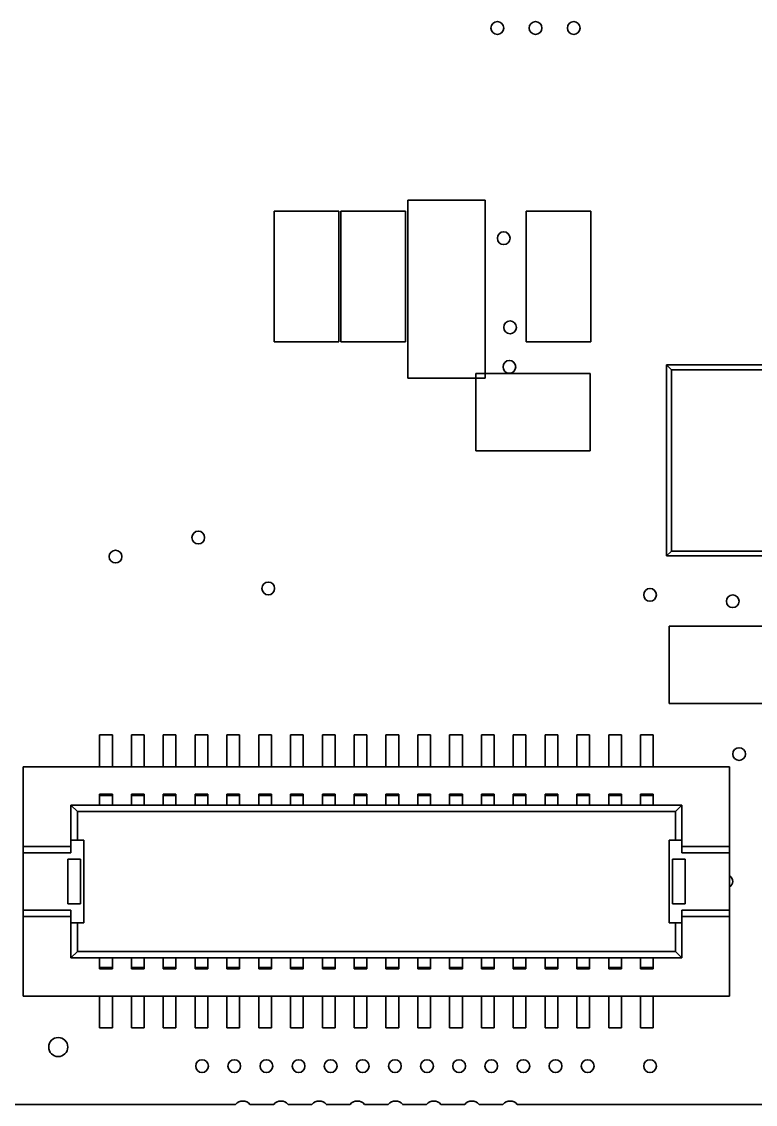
# Model space of a CAD drawing. Extents: x 537 to 786, y 346 to 499.
# Drawn here: x 734.44 to 745.97, y 404 to 421 of the extents above; entities that cross this region are included whole.
import ezdxf

# ---------------------------------------------------------------- set-up
doc = ezdxf.new("R2010")
doc.units = 0

msp = doc.modelspace()

# ---------------------------------------------------------------- linework, layer by layer
at = {"color": 7, "lineweight": 35, "ltscale": 0.03042}
for p, q in [((741.719, 418.198), (740.502, 418.198)), ((740.502, 415.402), (741.719, 415.402)), ((741.572, 415.478), (741.572, 414.262)), ((743.369, 414.262), (743.369, 415.478)), ((744.612, 411.508), (744.612, 410.292))]:
    msp.add_line(p, q, dxfattribs=at)
at = {"color": 7, "lineweight": 35, "ltscale": 0.06992}
for p, q in [((740.502, 418.198), (740.502, 415.402)), ((741.719, 415.402), (741.719, 418.198))]:
    msp.add_line(p, q, dxfattribs=at)
at = {"color": 7, "lineweight": 35, "ltscale": 0.02542}
for p, q in [((739.419, 418.025), (738.402, 418.025)), ((740.469, 418.025), (739.452, 418.025)), ((743.379, 418.025), (742.362, 418.025)), ((738.402, 415.975), (739.419, 415.975)), ((739.452, 415.975), (740.469, 415.975)), ((742.362, 415.975), (743.379, 415.975))]:
    msp.add_line(p, q, dxfattribs=at)
at = {"color": 7, "lineweight": 35, "ltscale": 0.05127}
for p, q in [((738.402, 418.025), (738.402, 415.975)), ((739.419, 415.975), (739.419, 418.025)), ((739.452, 418.025), (739.452, 415.975)), ((740.469, 415.975), (740.469, 418.025)), ((742.362, 418.025), (742.362, 415.975)), ((743.379, 415.975), (743.379, 418.025))]:
    msp.add_line(p, q, dxfattribs=at)
at = {"color": 7, "lineweight": 35, "ltscale": 0.075}
msp.add_line((744.571, 415.61), (744.571, 412.61), dxfattribs=at)
at = {"color": 7, "lineweight": 35, "ltscale": 0.05}
for p, q in [((746.571, 415.61), (744.571, 415.61)), ((744.571, 412.61), (746.571, 412.61))]:
    msp.add_line(p, q, dxfattribs=at)
at = {"color": 7, "lineweight": 35, "ltscale": 0.002652}
for p, q in [((744.646, 415.535), (744.571, 415.61)), ((744.571, 412.61), (744.646, 412.685))]:
    msp.add_line(p, q, dxfattribs=at)
at = {"color": 7, "lineweight": 35, "ltscale": 0.07125}
msp.add_line((744.646, 412.685), (744.646, 415.535), dxfattribs=at)
at = {"color": 7, "lineweight": 35, "ltscale": 0.046249}
for p, q in [((744.646, 415.535), (746.496, 415.535)), ((746.496, 412.685), (744.646, 412.685))]:
    msp.add_line(p, q, dxfattribs=at)
at = {"color": 7, "lineweight": 35, "ltscale": 0.04492}
for p, q in [((743.369, 415.478), (741.572, 415.478)), ((741.572, 414.262), (743.369, 414.262))]:
    msp.add_line(p, q, dxfattribs=at)
at = {"color": 7, "lineweight": 35, "ltscale": 0.044919}
for p, q in [((746.409, 411.508), (744.612, 411.508)), ((744.612, 410.292), (746.409, 410.292))]:
    msp.add_line(p, q, dxfattribs=at)
at = {"color": 7, "lineweight": 35, "ltscale": 0.0125}
for p, q in [((735.661, 409.8), (735.661, 409.3)), ((735.661, 409.8), (735.661, 409.3)), ((735.861, 409.8), (735.861, 409.3)), ((735.861, 409.8), (735.861, 409.3)), ((736.161, 409.8), (736.161, 409.3)), ((736.161, 409.8), (736.161, 409.3)), ((736.361, 409.8), (736.361, 409.3)), ((736.361, 409.8), (736.361, 409.3)), ((736.661, 409.8), (736.661, 409.3)), ((736.661, 409.8), (736.661, 409.3)), ((736.861, 409.8), (736.861, 409.3)), ((736.861, 409.8), (736.861, 409.3)), ((737.161, 409.8), (737.161, 409.3)), ((737.161, 409.8), (737.161, 409.3)), ((737.361, 409.8), (737.361, 409.3)), ((737.361, 409.8), (737.361, 409.3)), ((737.661, 409.8), (737.661, 409.3)), ((737.661, 409.8), (737.661, 409.3)), ((737.861, 409.8), (737.861, 409.3)), ((737.861, 409.8), (737.861, 409.3)), ((738.161, 409.8), (738.161, 409.3)), ((738.161, 409.8), (738.161, 409.3)), ((738.361, 409.8), (738.361, 409.3)), ((738.361, 409.8), (738.361, 409.3)), ((738.661, 409.8), (738.661, 409.3)), ((738.661, 409.8), (738.661, 409.3)), ((738.861, 409.8), (738.861, 409.3)), ((738.861, 409.8), (738.861, 409.3)), ((739.161, 409.8), (739.161, 409.3)), ((739.161, 409.8), (739.161, 409.3)), ((739.361, 409.8), (739.361, 409.3)), ((739.361, 409.8), (739.361, 409.3)), ((739.661, 409.8), (739.661, 409.3)), ((739.661, 409.8), (739.661, 409.3)), ((739.861, 409.8), (739.861, 409.3)), ((739.861, 409.8), (739.861, 409.3)), ((740.161, 409.8), (740.161, 409.3)), ((740.161, 409.8), (740.161, 409.3)), ((740.361, 409.8), (740.361, 409.3)), ((740.361, 409.8), (740.361, 409.3)), ((740.661, 409.8), (740.661, 409.3)), ((740.661, 409.8), (740.661, 409.3)), ((740.861, 409.8), (740.861, 409.3)), ((740.861, 409.8), (740.861, 409.3)), ((741.161, 409.8), (741.161, 409.3)), ((741.161, 409.8), (741.161, 409.3)), ((741.361, 409.8), (741.361, 409.3)), ((741.361, 409.8), (741.361, 409.3)), ((741.661, 409.8), (741.661, 409.3)), ((741.661, 409.8), (741.661, 409.3)), ((741.861, 409.8), (741.861, 409.3)), ((741.861, 409.8), (741.861, 409.3)), ((742.161, 409.8), (742.161, 409.3)), ((742.161, 409.8), (742.161, 409.3)), ((742.361, 409.8), (742.361, 409.3)), ((742.361, 409.8), (742.361, 409.3)), ((742.661, 409.8), (742.661, 409.3)), ((742.661, 409.8), (742.661, 409.3)), ((742.861, 409.8), (742.861, 409.3)), ((742.861, 409.8), (742.861, 409.3)), ((743.161, 409.8), (743.161, 409.3)), ((743.161, 409.8), (743.161, 409.3)), ((743.361, 409.8), (743.361, 409.3)), ((743.361, 409.8), (743.361, 409.3)), ((743.661, 409.8), (743.661, 409.3)), ((743.661, 409.8), (743.661, 409.3)), ((743.861, 409.8), (743.861, 409.3)), ((743.861, 409.8), (743.861, 409.3)), ((744.161, 409.8), (744.161, 409.3)), ((744.161, 409.8), (744.161, 409.3)), ((744.361, 409.8), (744.361, 409.3)), ((744.361, 409.8), (744.361, 409.3)), ((735.661, 405.2), (735.661, 405.7)), ((735.661, 405.2), (735.661, 405.7)), ((735.861, 405.2), (735.861, 405.7)), ((735.861, 405.2), (735.861, 405.7)), ((736.161, 405.2), (736.161, 405.7)), ((736.161, 405.2), (736.161, 405.7)), ((736.361, 405.2), (736.361, 405.7)), ((736.361, 405.2), (736.361, 405.7)), ((736.661, 405.2), (736.661, 405.7)), ((736.661, 405.2), (736.661, 405.7)), ((736.861, 405.2), (736.861, 405.7)), ((736.861, 405.2), (736.861, 405.7)), ((737.161, 405.2), (737.161, 405.7)), ((737.161, 405.2), (737.161, 405.7)), ((737.361, 405.2), (737.361, 405.7)), ((737.361, 405.2), (737.361, 405.7)), ((737.661, 405.2), (737.661, 405.7)), ((737.661, 405.2), (737.661, 405.7)), ((737.861, 405.2), (737.861, 405.7)), ((737.861, 405.2), (737.861, 405.7)), ((738.161, 405.2), (738.161, 405.7)), ((738.161, 405.2), (738.161, 405.7)), ((738.361, 405.2), (738.361, 405.7)), ((738.361, 405.2), (738.361, 405.7)), ((738.661, 405.2), (738.661, 405.7)), ((738.661, 405.2), (738.661, 405.7)), ((738.861, 405.2), (738.861, 405.7)), ((738.861, 405.2), (738.861, 405.7)), ((739.161, 405.2), (739.161, 405.7)), ((739.161, 405.2), (739.161, 405.7)), ((739.361, 405.2), (739.361, 405.7)), ((739.361, 405.2), (739.361, 405.7)), ((739.661, 405.2), (739.661, 405.7)), ((739.661, 405.2), (739.661, 405.7)), ((739.861, 405.2), (739.861, 405.7)), ((739.861, 405.2), (739.861, 405.7)), ((740.161, 405.2), (740.161, 405.7)), ((740.161, 405.2), (740.161, 405.7)), ((740.361, 405.2), (740.361, 405.7)), ((740.361, 405.2), (740.361, 405.7)), ((740.661, 405.2), (740.661, 405.7)), ((740.661, 405.2), (740.661, 405.7)), ((740.861, 405.2), (740.861, 405.7)), ((740.861, 405.2), (740.861, 405.7)), ((741.161, 405.2), (741.161, 405.7)), ((741.161, 405.2), (741.161, 405.7)), ((741.361, 405.2), (741.361, 405.7)), ((741.361, 405.2), (741.361, 405.7)), ((741.661, 405.2), (741.661, 405.7)), ((741.661, 405.2), (741.661, 405.7)), ((741.861, 405.2), (741.861, 405.7)), ((741.861, 405.2), (741.861, 405.7)), ((742.161, 405.2), (742.161, 405.7)), ((742.161, 405.2), (742.161, 405.7)), ((742.361, 405.2), (742.361, 405.7)), ((742.361, 405.2), (742.361, 405.7)), ((742.661, 405.2), (742.661, 405.7)), ((742.661, 405.2), (742.661, 405.7)), ((742.861, 405.2), (742.861, 405.7)), ((742.861, 405.2), (742.861, 405.7)), ((743.161, 405.2), (743.161, 405.7)), ((743.161, 405.2), (743.161, 405.7)), ((743.361, 405.2), (743.361, 405.7)), ((743.361, 405.2), (743.361, 405.7)), ((743.661, 405.2), (743.661, 405.7)), ((743.661, 405.2), (743.661, 405.7)), ((743.861, 405.2), (743.861, 405.7)), ((743.861, 405.2), (743.861, 405.7)), ((744.161, 405.2), (744.161, 405.7)), ((744.161, 405.2), (744.161, 405.7)), ((744.361, 405.2), (744.361, 405.7)), ((744.361, 405.2), (744.361, 405.7))]:
    msp.add_line(p, q, dxfattribs=at)
at = {"color": 7, "lineweight": 35, "ltscale": 0.004999}
for p, q in [((735.861, 409.8), (735.661, 409.8)), ((735.861, 409.8), (735.661, 409.8)), ((735.861, 409.8), (735.661, 409.8)), ((736.361, 409.8), (736.161, 409.8)), ((736.361, 409.8), (736.161, 409.8)), ((736.361, 409.8), (736.161, 409.8)), ((736.861, 409.8), (736.661, 409.8)), ((736.861, 409.8), (736.661, 409.8)), ((736.861, 409.8), (736.661, 409.8)), ((737.361, 409.8), (737.161, 409.8)), ((737.361, 409.8), (737.161, 409.8)), ((737.361, 409.8), (737.161, 409.8)), ((737.861, 409.8), (737.661, 409.8)), ((737.861, 409.8), (737.661, 409.8)), ((737.861, 409.8), (737.661, 409.8)), ((738.361, 409.8), (738.161, 409.8)), ((738.361, 409.8), (738.161, 409.8)), ((738.361, 409.8), (738.161, 409.8)), ((738.861, 409.8), (738.661, 409.8)), ((738.861, 409.8), (738.661, 409.8)), ((738.861, 409.8), (738.661, 409.8)), ((739.361, 409.8), (739.161, 409.8)), ((739.361, 409.8), (739.161, 409.8)), ((739.361, 409.8), (739.161, 409.8)), ((739.861, 409.8), (739.661, 409.8)), ((739.861, 409.8), (739.661, 409.8)), ((739.861, 409.8), (739.661, 409.8)), ((740.361, 409.8), (740.161, 409.8)), ((740.361, 409.8), (740.161, 409.8)), ((740.361, 409.8), (740.161, 409.8)), ((740.861, 409.8), (740.661, 409.8)), ((740.861, 409.8), (740.661, 409.8)), ((740.861, 409.8), (740.661, 409.8)), ((741.361, 409.8), (741.161, 409.8)), ((741.361, 409.8), (741.161, 409.8)), ((741.361, 409.8), (741.161, 409.8)), ((741.861, 409.8), (741.661, 409.8)), ((741.861, 409.8), (741.661, 409.8)), ((741.861, 409.8), (741.661, 409.8)), ((742.361, 409.8), (742.161, 409.8)), ((742.361, 409.8), (742.161, 409.8)), ((742.361, 409.8), (742.161, 409.8)), ((742.861, 409.8), (742.661, 409.8)), ((742.861, 409.8), (742.661, 409.8)), ((742.861, 409.8), (742.661, 409.8)), ((743.361, 409.8), (743.161, 409.8)), ((743.361, 409.8), (743.161, 409.8)), ((743.361, 409.8), (743.161, 409.8)), ((743.861, 409.8), (743.661, 409.8)), ((743.861, 409.8), (743.661, 409.8)), ((743.861, 409.8), (743.661, 409.8)), ((744.361, 409.8), (744.161, 409.8)), ((744.361, 409.8), (744.161, 409.8)), ((744.361, 409.8), (744.161, 409.8)), ((735.661, 409.3), (735.861, 409.3)), ((736.161, 409.3), (736.361, 409.3)), ((736.661, 409.3), (736.861, 409.3)), ((737.161, 409.3), (737.361, 409.3)), ((737.661, 409.3), (737.861, 409.3)), ((738.161, 409.3), (738.361, 409.3)), ((738.661, 409.3), (738.861, 409.3)), ((739.161, 409.3), (739.361, 409.3)), ((739.661, 409.3), (739.861, 409.3)), ((740.161, 409.3), (740.361, 409.3)), ((740.661, 409.3), (740.861, 409.3)), ((741.161, 409.3), (741.361, 409.3)), ((741.661, 409.3), (741.861, 409.3)), ((742.161, 409.3), (742.361, 409.3)), ((742.661, 409.3), (742.861, 409.3)), ((743.161, 409.3), (743.361, 409.3)), ((743.661, 409.3), (743.861, 409.3)), ((744.161, 409.3), (744.361, 409.3)), ((735.661, 408.87), (735.861, 408.87)), ((735.861, 408.851), (735.661, 408.851)), ((735.861, 408.851), (735.661, 408.851)), ((736.161, 408.87), (736.361, 408.87)), ((736.361, 408.851), (736.161, 408.851)), ((736.361, 408.851), (736.161, 408.851)), ((736.661, 408.87), (736.861, 408.87)), ((736.861, 408.851), (736.661, 408.851)), ((736.861, 408.851), (736.661, 408.851)), ((737.161, 408.87), (737.361, 408.87)), ((737.361, 408.851), (737.161, 408.851)), ((737.361, 408.851), (737.161, 408.851)), ((737.661, 408.87), (737.861, 408.87)), ((737.861, 408.851), (737.661, 408.851)), ((737.861, 408.851), (737.661, 408.851)), ((738.161, 408.87), (738.361, 408.87)), ((738.361, 408.851), (738.161, 408.851)), ((738.361, 408.851), (738.161, 408.851)), ((738.661, 408.87), (738.861, 408.87)), ((738.861, 408.851), (738.661, 408.851)), ((738.861, 408.851), (738.661, 408.851)), ((739.161, 408.87), (739.361, 408.87)), ((739.361, 408.851), (739.161, 408.851)), ((739.361, 408.851), (739.161, 408.851)), ((739.661, 408.87), (739.861, 408.87)), ((739.861, 408.851), (739.661, 408.851)), ((739.861, 408.851), (739.661, 408.851)), ((740.161, 408.87), (740.361, 408.87)), ((740.361, 408.851), (740.161, 408.851)), ((740.361, 408.851), (740.161, 408.851)), ((740.661, 408.87), (740.861, 408.87)), ((740.861, 408.851), (740.661, 408.851)), ((740.861, 408.851), (740.661, 408.851)), ((741.161, 408.87), (741.361, 408.87)), ((741.361, 408.851), (741.161, 408.851)), ((741.361, 408.851), (741.161, 408.851)), ((741.661, 408.87), (741.861, 408.87)), ((741.861, 408.851), (741.661, 408.851)), ((741.861, 408.851), (741.661, 408.851)), ((742.161, 408.87), (742.361, 408.87)), ((742.361, 408.851), (742.161, 408.851)), ((742.361, 408.851), (742.161, 408.851)), ((742.661, 408.87), (742.861, 408.87)), ((742.861, 408.851), (742.661, 408.851)), ((742.861, 408.851), (742.661, 408.851)), ((743.161, 408.87), (743.361, 408.87)), ((743.361, 408.851), (743.161, 408.851)), ((743.361, 408.851), (743.161, 408.851)), ((743.661, 408.87), (743.861, 408.87)), ((743.861, 408.851), (743.661, 408.851)), ((743.861, 408.851), (743.661, 408.851)), ((744.161, 408.87), (744.361, 408.87)), ((744.361, 408.851), (744.161, 408.851)), ((744.361, 408.851), (744.161, 408.851)), ((735.661, 408.7), (735.861, 408.7)), ((736.161, 408.7), (736.361, 408.7)), ((736.661, 408.7), (736.861, 408.7)), ((737.161, 408.7), (737.361, 408.7)), ((737.661, 408.7), (737.861, 408.7)), ((738.161, 408.7), (738.361, 408.7)), ((738.661, 408.7), (738.861, 408.7)), ((739.161, 408.7), (739.361, 408.7)), ((739.661, 408.7), (739.861, 408.7)), ((740.161, 408.7), (740.361, 408.7)), ((740.661, 408.7), (740.861, 408.7)), ((741.161, 408.7), (741.361, 408.7)), ((741.661, 408.7), (741.861, 408.7)), ((742.161, 408.7), (742.361, 408.7)), ((742.661, 408.7), (742.861, 408.7)), ((743.161, 408.7), (743.361, 408.7)), ((743.661, 408.7), (743.861, 408.7)), ((744.161, 408.7), (744.361, 408.7)), ((735.161, 407.85), (735.361, 407.85)), ((735.161, 407.85), (735.361, 407.85)), ((744.661, 407.85), (744.861, 407.85)), ((744.661, 407.85), (744.861, 407.85)), ((735.361, 407.15), (735.161, 407.15)), ((735.161, 407.15), (735.361, 407.15)), ((735.361, 407.15), (735.161, 407.15)), ((744.661, 407.15), (744.861, 407.15)), ((744.861, 407.15), (744.661, 407.15)), ((744.861, 407.15), (744.661, 407.15)), ((735.661, 406.149), (735.861, 406.149)), ((735.661, 406.149), (735.861, 406.149)), ((735.861, 406.13), (735.661, 406.13)), ((736.161, 406.149), (736.361, 406.149)), ((736.161, 406.149), (736.361, 406.149)), ((736.361, 406.13), (736.161, 406.13)), ((736.661, 406.149), (736.861, 406.149)), ((736.661, 406.149), (736.861, 406.149)), ((736.861, 406.13), (736.661, 406.13)), ((737.161, 406.149), (737.361, 406.149)), ((737.161, 406.149), (737.361, 406.149)), ((737.361, 406.13), (737.161, 406.13)), ((737.661, 406.149), (737.861, 406.149)), ((737.661, 406.149), (737.861, 406.149)), ((737.861, 406.13), (737.661, 406.13)), ((738.161, 406.149), (738.361, 406.149)), ((738.161, 406.149), (738.361, 406.149)), ((738.361, 406.13), (738.161, 406.13)), ((738.661, 406.149), (738.861, 406.149)), ((738.661, 406.149), (738.861, 406.149)), ((738.861, 406.13), (738.661, 406.13)), ((739.161, 406.149), (739.361, 406.149)), ((739.161, 406.149), (739.361, 406.149)), ((739.361, 406.13), (739.161, 406.13)), ((739.661, 406.149), (739.861, 406.149)), ((739.661, 406.149), (739.861, 406.149)), ((739.861, 406.13), (739.661, 406.13)), ((740.161, 406.149), (740.361, 406.149)), ((740.161, 406.149), (740.361, 406.149)), ((740.361, 406.13), (740.161, 406.13)), ((740.661, 406.149), (740.861, 406.149)), ((740.661, 406.149), (740.861, 406.149)), ((740.861, 406.13), (740.661, 406.13)), ((741.161, 406.149), (741.361, 406.149)), ((741.161, 406.149), (741.361, 406.149)), ((741.361, 406.13), (741.161, 406.13)), ((741.661, 406.149), (741.861, 406.149)), ((741.661, 406.149), (741.861, 406.149)), ((741.861, 406.13), (741.661, 406.13)), ((742.161, 406.149), (742.361, 406.149)), ((742.161, 406.149), (742.361, 406.149)), ((742.361, 406.13), (742.161, 406.13)), ((742.661, 406.149), (742.861, 406.149)), ((742.661, 406.149), (742.861, 406.149)), ((742.861, 406.13), (742.661, 406.13)), ((743.161, 406.149), (743.361, 406.149)), ((743.161, 406.149), (743.361, 406.149)), ((743.361, 406.13), (743.161, 406.13)), ((743.661, 406.149), (743.861, 406.149)), ((743.661, 406.149), (743.861, 406.149)), ((743.861, 406.13), (743.661, 406.13)), ((744.161, 406.149), (744.361, 406.149)), ((744.161, 406.149), (744.361, 406.149)), ((744.361, 406.13), (744.161, 406.13)), ((735.661, 405.2), (735.861, 405.2)), ((735.661, 405.2), (735.861, 405.2)), ((736.161, 405.2), (736.361, 405.2)), ((736.161, 405.2), (736.361, 405.2)), ((736.661, 405.2), (736.861, 405.2)), ((736.661, 405.2), (736.861, 405.2)), ((737.161, 405.2), (737.361, 405.2)), ((737.161, 405.2), (737.361, 405.2)), ((737.661, 405.2), (737.861, 405.2)), ((737.661, 405.2), (737.861, 405.2)), ((738.161, 405.2), (738.361, 405.2)), ((738.161, 405.2), (738.361, 405.2)), ((738.661, 405.2), (738.861, 405.2)), ((738.661, 405.2), (738.861, 405.2)), ((739.161, 405.2), (739.361, 405.2)), ((739.161, 405.2), (739.361, 405.2)), ((739.661, 405.2), (739.861, 405.2)), ((739.661, 405.2), (739.861, 405.2)), ((740.161, 405.2), (740.361, 405.2)), ((740.161, 405.2), (740.361, 405.2)), ((740.661, 405.2), (740.861, 405.2)), ((740.661, 405.2), (740.861, 405.2)), ((741.161, 405.2), (741.361, 405.2)), ((741.161, 405.2), (741.361, 405.2)), ((741.661, 405.2), (741.861, 405.2)), ((741.661, 405.2), (741.861, 405.2)), ((742.161, 405.2), (742.361, 405.2)), ((742.161, 405.2), (742.361, 405.2)), ((742.661, 405.2), (742.861, 405.2)), ((742.661, 405.2), (742.861, 405.2)), ((743.161, 405.2), (743.361, 405.2)), ((743.161, 405.2), (743.361, 405.2)), ((743.661, 405.2), (743.861, 405.2)), ((743.661, 405.2), (743.861, 405.2)), ((744.161, 405.2), (744.361, 405.2)), ((744.161, 405.2), (744.361, 405.2))]:
    msp.add_line(p, q, dxfattribs=at)
at = {"color": 7, "lineweight": 35, "ltscale": 0.00125}
for p, q in [((735.661, 409.8), (735.661, 409.75)), ((736.161, 409.8), (736.161, 409.75)), ((736.661, 409.8), (736.661, 409.75)), ((737.161, 409.8), (737.161, 409.75)), ((737.661, 409.8), (737.661, 409.75)), ((738.161, 409.8), (738.161, 409.75)), ((738.661, 409.8), (738.661, 409.75)), ((739.161, 409.8), (739.161, 409.75)), ((739.661, 409.8), (739.661, 409.75)), ((740.161, 409.8), (740.161, 409.75)), ((740.661, 409.8), (740.661, 409.75)), ((741.161, 409.8), (741.161, 409.75)), ((741.661, 409.8), (741.661, 409.75)), ((742.161, 409.8), (742.161, 409.75)), ((742.661, 409.8), (742.661, 409.75)), ((743.161, 409.8), (743.161, 409.75)), ((743.661, 409.8), (743.661, 409.75)), ((744.161, 409.8), (744.161, 409.75)), ((735.661, 405.2), (735.661, 405.25)), ((736.161, 405.2), (736.161, 405.25)), ((736.661, 405.2), (736.661, 405.25)), ((737.161, 405.2), (737.161, 405.25)), ((737.661, 405.2), (737.661, 405.25)), ((738.161, 405.2), (738.161, 405.25)), ((738.661, 405.2), (738.661, 405.25)), ((739.161, 405.2), (739.161, 405.25)), ((739.661, 405.2), (739.661, 405.25)), ((740.161, 405.2), (740.161, 405.25)), ((740.661, 405.2), (740.661, 405.25)), ((741.161, 405.2), (741.161, 405.25)), ((741.661, 405.2), (741.661, 405.25)), ((742.161, 405.2), (742.161, 405.25)), ((742.661, 405.2), (742.661, 405.25)), ((743.161, 405.2), (743.161, 405.25)), ((743.661, 405.2), (743.661, 405.25)), ((744.161, 405.2), (744.161, 405.25))]:
    msp.add_line(p, q, dxfattribs=at)
at = {"color": 7, "lineweight": 35, "ltscale": 0.01125}
for p, q in [((735.661, 409.75), (735.661, 409.3)), ((736.161, 409.75), (736.161, 409.3)), ((736.661, 409.75), (736.661, 409.3)), ((737.161, 409.75), (737.161, 409.3)), ((737.661, 409.75), (737.661, 409.3)), ((738.161, 409.75), (738.161, 409.3)), ((738.661, 409.75), (738.661, 409.3)), ((739.161, 409.75), (739.161, 409.3)), ((739.661, 409.75), (739.661, 409.3)), ((740.161, 409.75), (740.161, 409.3)), ((740.661, 409.75), (740.661, 409.3)), ((741.161, 409.75), (741.161, 409.3)), ((741.661, 409.75), (741.661, 409.3)), ((742.161, 409.75), (742.161, 409.3)), ((742.661, 409.75), (742.661, 409.3)), ((743.161, 409.75), (743.161, 409.3)), ((743.661, 409.75), (743.661, 409.3)), ((744.161, 409.75), (744.161, 409.3)), ((735.211, 408.7), (735.661, 408.7)), ((744.361, 408.7), (744.811, 408.7)), ((735.311, 408.6), (735.311, 408.15)), ((735.311, 408.6), (735.311, 408.15)), ((744.711, 408.15), (744.711, 408.6)), ((744.711, 408.15), (744.711, 408.6)), ((735.311, 406.85), (735.311, 406.4)), ((735.311, 406.85), (735.311, 406.4)), ((744.711, 406.4), (744.711, 406.85)), ((744.711, 406.4), (744.711, 406.85)), ((735.661, 405.25), (735.661, 405.7)), ((736.161, 405.25), (736.161, 405.7)), ((736.661, 405.25), (736.661, 405.7)), ((737.161, 405.25), (737.161, 405.7)), ((737.661, 405.25), (737.661, 405.7)), ((738.161, 405.25), (738.161, 405.7)), ((738.661, 405.25), (738.661, 405.7)), ((739.161, 405.25), (739.161, 405.7)), ((739.661, 405.25), (739.661, 405.7)), ((740.161, 405.25), (740.161, 405.7)), ((740.661, 405.25), (740.661, 405.7)), ((741.161, 405.25), (741.161, 405.7)), ((741.661, 405.25), (741.661, 405.7)), ((742.161, 405.25), (742.161, 405.7)), ((742.661, 405.25), (742.661, 405.7)), ((743.161, 405.25), (743.161, 405.7)), ((743.661, 405.25), (743.661, 405.7)), ((744.161, 405.25), (744.161, 405.7))]:
    msp.add_line(p, q, dxfattribs=at)
at = {"color": 7, "lineweight": 35, "ltscale": 0.03125}
for p, q in [((734.461, 408.05), (734.461, 409.3)), ((734.461, 408.05), (734.461, 409.3)), ((745.561, 409.3), (745.561, 408.05)), ((745.561, 409.3), (745.561, 408.05)), ((734.461, 405.7), (734.461, 406.95)), ((734.461, 405.7), (734.461, 406.95)), ((745.561, 406.95), (745.561, 405.7)), ((745.561, 406.95), (745.561, 405.7))]:
    msp.add_line(p, q, dxfattribs=at)
at = {"color": 7, "lineweight": 35, "ltscale": 0.277499}
for p, q in [((734.461, 409.3), (745.561, 409.3)), ((734.461, 409.3), (745.561, 409.3)), ((745.561, 405.7), (734.461, 405.7)), ((745.561, 405.7), (734.461, 405.7))]:
    msp.add_line(p, q, dxfattribs=at)
at = {"color": 7, "lineweight": 35, "ltscale": 0.022499}
for p, q in [((734.461, 409.3), (735.361, 409.3)), ((744.661, 409.3), (745.561, 409.3))]:
    msp.add_line(p, q, dxfattribs=at)
at = {"color": 7, "lineweight": 35, "ltscale": 0.025}
msp.add_line((734.461, 408.3), (734.461, 409.3), dxfattribs=at)
at = {"color": 7, "lineweight": 35, "ltscale": 0.006125}
for p, q in [((735.606, 409.3), (735.361, 409.3)), ((744.661, 409.3), (744.416, 409.3))]:
    msp.add_line(p, q, dxfattribs=at)
at = {"color": 7, "lineweight": 35, "ltscale": 0.000875854}
for p, q in [((735.606, 409.3), (735.641, 409.3)), ((735.881, 409.3), (735.916, 409.3)), ((736.106, 409.3), (736.141, 409.3)), ((736.381, 409.3), (736.416, 409.3)), ((736.606, 409.3), (736.641, 409.3)), ((736.881, 409.3), (736.916, 409.3)), ((737.106, 409.3), (737.141, 409.3)), ((737.381, 409.3), (737.416, 409.3)), ((737.606, 409.3), (737.641, 409.3)), ((737.881, 409.3), (737.916, 409.3)), ((738.106, 409.3), (738.141, 409.3)), ((738.381, 409.3), (738.416, 409.3)), ((738.606, 409.3), (738.641, 409.3)), ((738.881, 409.3), (738.916, 409.3)), ((739.106, 409.3), (739.141, 409.3)), ((739.381, 409.3), (739.416, 409.3)), ((739.606, 409.3), (739.641, 409.3)), ((739.881, 409.3), (739.916, 409.3)), ((740.106, 409.3), (740.141, 409.3)), ((740.381, 409.3), (740.416, 409.3)), ((740.606, 409.3), (740.641, 409.3)), ((740.881, 409.3), (740.916, 409.3)), ((741.106, 409.3), (741.141, 409.3)), ((741.381, 409.3), (741.416, 409.3)), ((741.606, 409.3), (741.641, 409.3)), ((741.881, 409.3), (741.916, 409.3)), ((742.106, 409.3), (742.141, 409.3)), ((742.381, 409.3), (742.416, 409.3)), ((742.606, 409.3), (742.641, 409.3)), ((742.881, 409.3), (742.916, 409.3)), ((743.106, 409.3), (743.141, 409.3)), ((743.381, 409.3), (743.416, 409.3)), ((743.606, 409.3), (743.641, 409.3)), ((743.881, 409.3), (743.916, 409.3)), ((744.106, 409.3), (744.141, 409.3)), ((744.381, 409.3), (744.416, 409.3))]:
    msp.add_line(p, q, dxfattribs=at)
at = {"color": 7, "lineweight": 35, "ltscale": 0.000500488}
for p, q in [((735.641, 409.3), (735.661, 409.3)), ((735.861, 409.3), (735.881, 409.3)), ((736.141, 409.3), (736.161, 409.3)), ((736.361, 409.3), (736.381, 409.3)), ((736.641, 409.3), (736.661, 409.3)), ((736.861, 409.3), (736.881, 409.3)), ((737.141, 409.3), (737.161, 409.3)), ((737.361, 409.3), (737.381, 409.3)), ((737.641, 409.3), (737.661, 409.3)), ((737.861, 409.3), (737.881, 409.3)), ((738.141, 409.3), (738.161, 409.3)), ((738.361, 409.3), (738.381, 409.3)), ((738.641, 409.3), (738.661, 409.3)), ((738.861, 409.3), (738.881, 409.3)), ((739.141, 409.3), (739.161, 409.3)), ((739.361, 409.3), (739.381, 409.3)), ((739.641, 409.3), (739.661, 409.3)), ((739.861, 409.3), (739.881, 409.3)), ((740.141, 409.3), (740.161, 409.3)), ((740.361, 409.3), (740.381, 409.3)), ((740.641, 409.3), (740.661, 409.3)), ((740.861, 409.3), (740.881, 409.3)), ((741.141, 409.3), (741.161, 409.3)), ((741.361, 409.3), (741.381, 409.3)), ((741.641, 409.3), (741.661, 409.3)), ((741.861, 409.3), (741.881, 409.3)), ((742.141, 409.3), (742.161, 409.3)), ((742.361, 409.3), (742.381, 409.3)), ((742.641, 409.3), (742.661, 409.3)), ((742.861, 409.3), (742.881, 409.3)), ((743.141, 409.3), (743.161, 409.3)), ((743.361, 409.3), (743.381, 409.3)), ((743.641, 409.3), (743.661, 409.3)), ((743.861, 409.3), (743.881, 409.3)), ((744.141, 409.3), (744.161, 409.3)), ((744.361, 409.3), (744.381, 409.3))]:
    msp.add_line(p, q, dxfattribs=at)
at = {"color": 7, "lineweight": 35, "ltscale": 0.004749}
for p, q in [((736.106, 409.3), (735.916, 409.3)), ((736.606, 409.3), (736.416, 409.3)), ((737.106, 409.3), (736.916, 409.3)), ((737.606, 409.3), (737.416, 409.3)), ((738.106, 409.3), (737.916, 409.3)), ((738.606, 409.3), (738.416, 409.3)), ((739.106, 409.3), (738.916, 409.3)), ((739.606, 409.3), (739.416, 409.3)), ((740.106, 409.3), (739.916, 409.3)), ((740.606, 409.3), (740.416, 409.3)), ((741.106, 409.3), (740.916, 409.3)), ((741.606, 409.3), (741.416, 409.3)), ((742.106, 409.3), (741.916, 409.3)), ((742.606, 409.3), (742.416, 409.3)), ((743.106, 409.3), (742.916, 409.3)), ((743.606, 409.3), (743.416, 409.3)), ((744.106, 409.3), (743.916, 409.3))]:
    msp.add_line(p, q, dxfattribs=at)
at = {"color": 7, "lineweight": 35, "ltscale": 0.000473022}
for p, q in [((735.661, 408.87), (735.661, 408.851)), ((735.661, 408.87), (735.661, 408.851)), ((735.861, 408.87), (735.861, 408.851)), ((736.161, 408.87), (736.161, 408.851)), ((736.161, 408.87), (736.161, 408.851)), ((736.361, 408.87), (736.361, 408.851)), ((736.661, 408.87), (736.661, 408.851)), ((736.661, 408.87), (736.661, 408.851)), ((736.861, 408.87), (736.861, 408.851)), ((737.161, 408.87), (737.161, 408.851)), ((737.161, 408.87), (737.161, 408.851)), ((737.361, 408.87), (737.361, 408.851)), ((737.661, 408.87), (737.661, 408.851)), ((737.661, 408.87), (737.661, 408.851)), ((737.861, 408.87), (737.861, 408.851)), ((738.161, 408.87), (738.161, 408.851)), ((738.161, 408.87), (738.161, 408.851)), ((738.361, 408.87), (738.361, 408.851)), ((738.661, 408.87), (738.661, 408.851)), ((738.661, 408.87), (738.661, 408.851)), ((738.861, 408.87), (738.861, 408.851)), ((739.161, 408.87), (739.161, 408.851)), ((739.161, 408.87), (739.161, 408.851)), ((739.361, 408.87), (739.361, 408.851)), ((739.661, 408.87), (739.661, 408.851)), ((739.661, 408.87), (739.661, 408.851)), ((739.861, 408.87), (739.861, 408.851)), ((740.161, 408.87), (740.161, 408.851)), ((740.161, 408.87), (740.161, 408.851)), ((740.361, 408.87), (740.361, 408.851)), ((740.661, 408.87), (740.661, 408.851)), ((740.661, 408.87), (740.661, 408.851)), ((740.861, 408.87), (740.861, 408.851)), ((741.161, 408.87), (741.161, 408.851)), ((741.161, 408.87), (741.161, 408.851)), ((741.361, 408.87), (741.361, 408.851)), ((741.661, 408.87), (741.661, 408.851)), ((741.661, 408.87), (741.661, 408.851)), ((741.861, 408.87), (741.861, 408.851)), ((742.161, 408.87), (742.161, 408.851)), ((742.161, 408.87), (742.161, 408.851)), ((742.361, 408.87), (742.361, 408.851)), ((742.661, 408.87), (742.661, 408.851)), ((742.661, 408.87), (742.661, 408.851)), ((742.861, 408.87), (742.861, 408.851)), ((743.161, 408.87), (743.161, 408.851)), ((743.161, 408.87), (743.161, 408.851)), ((743.361, 408.87), (743.361, 408.851)), ((743.661, 408.87), (743.661, 408.851)), ((743.661, 408.87), (743.661, 408.851)), ((743.861, 408.87), (743.861, 408.851)), ((744.161, 408.87), (744.161, 408.851)), ((744.161, 408.87), (744.161, 408.851)), ((744.361, 408.87), (744.361, 408.851)), ((735.661, 406.13), (735.661, 406.149)), ((735.861, 406.13), (735.861, 406.149)), ((735.861, 406.13), (735.861, 406.149)), ((736.161, 406.13), (736.161, 406.149)), ((736.361, 406.13), (736.361, 406.149)), ((736.361, 406.13), (736.361, 406.149)), ((736.661, 406.13), (736.661, 406.149)), ((736.861, 406.13), (736.861, 406.149)), ((736.861, 406.13), (736.861, 406.149)), ((737.161, 406.13), (737.161, 406.149)), ((737.361, 406.13), (737.361, 406.149)), ((737.361, 406.13), (737.361, 406.149)), ((737.661, 406.13), (737.661, 406.149)), ((737.861, 406.13), (737.861, 406.149)), ((737.861, 406.13), (737.861, 406.149)), ((738.161, 406.13), (738.161, 406.149)), ((738.361, 406.13), (738.361, 406.149)), ((738.361, 406.13), (738.361, 406.149)), ((738.661, 406.13), (738.661, 406.149)), ((738.861, 406.13), (738.861, 406.149)), ((738.861, 406.13), (738.861, 406.149)), ((739.161, 406.13), (739.161, 406.149)), ((739.361, 406.13), (739.361, 406.149)), ((739.361, 406.13), (739.361, 406.149)), ((739.661, 406.13), (739.661, 406.149)), ((739.861, 406.13), (739.861, 406.149)), ((739.861, 406.13), (739.861, 406.149)), ((740.161, 406.13), (740.161, 406.149)), ((740.361, 406.13), (740.361, 406.149)), ((740.361, 406.13), (740.361, 406.149)), ((740.661, 406.13), (740.661, 406.149)), ((740.861, 406.13), (740.861, 406.149)), ((740.861, 406.13), (740.861, 406.149)), ((741.161, 406.13), (741.161, 406.149)), ((741.361, 406.13), (741.361, 406.149)), ((741.361, 406.13), (741.361, 406.149)), ((741.661, 406.13), (741.661, 406.149)), ((741.861, 406.13), (741.861, 406.149)), ((741.861, 406.13), (741.861, 406.149)), ((742.161, 406.13), (742.161, 406.149)), ((742.361, 406.13), (742.361, 406.149)), ((742.361, 406.13), (742.361, 406.149)), ((742.661, 406.13), (742.661, 406.149)), ((742.861, 406.13), (742.861, 406.149)), ((742.861, 406.13), (742.861, 406.149)), ((743.161, 406.13), (743.161, 406.149)), ((743.361, 406.13), (743.361, 406.149)), ((743.361, 406.13), (743.361, 406.149)), ((743.661, 406.13), (743.661, 406.149)), ((743.861, 406.13), (743.861, 406.149)), ((743.861, 406.13), (743.861, 406.149)), ((744.161, 406.13), (744.161, 406.149)), ((744.361, 406.13), (744.361, 406.149)), ((744.361, 406.13), (744.361, 406.149))]:
    msp.add_line(p, q, dxfattribs=at)
at = {"color": 7, "lineweight": 35, "ltscale": 0.003839}
for p, q in [((735.661, 408.87), (735.661, 408.716)), ((736.161, 408.87), (736.161, 408.716)), ((736.661, 408.87), (736.661, 408.716)), ((737.161, 408.87), (737.161, 408.716)), ((737.661, 408.87), (737.661, 408.716)), ((738.161, 408.87), (738.161, 408.716)), ((738.661, 408.87), (738.661, 408.716)), ((739.161, 408.87), (739.161, 408.716)), ((739.661, 408.87), (739.661, 408.716)), ((740.161, 408.87), (740.161, 408.716)), ((740.661, 408.87), (740.661, 408.716)), ((741.161, 408.87), (741.161, 408.716)), ((741.661, 408.87), (741.661, 408.716)), ((742.161, 408.87), (742.161, 408.716)), ((742.661, 408.87), (742.661, 408.716)), ((743.161, 408.87), (743.161, 408.716)), ((743.661, 408.87), (743.661, 408.716)), ((744.161, 408.87), (744.161, 408.716)), ((735.661, 406.13), (735.661, 406.284)), ((736.161, 406.13), (736.161, 406.284)), ((736.661, 406.13), (736.661, 406.284)), ((737.161, 406.13), (737.161, 406.284)), ((737.661, 406.13), (737.661, 406.284)), ((738.161, 406.13), (738.161, 406.284)), ((738.661, 406.13), (738.661, 406.284)), ((739.161, 406.13), (739.161, 406.284)), ((739.661, 406.13), (739.661, 406.284)), ((740.161, 406.13), (740.161, 406.284)), ((740.661, 406.13), (740.661, 406.284)), ((741.161, 406.13), (741.161, 406.284)), ((741.661, 406.13), (741.661, 406.284)), ((742.161, 406.13), (742.161, 406.284)), ((742.661, 406.13), (742.661, 406.284)), ((743.161, 406.13), (743.161, 406.284)), ((743.661, 406.13), (743.661, 406.284)), ((744.161, 406.13), (744.161, 406.284))]:
    msp.add_line(p, q, dxfattribs=at)
at = {"color": 7, "lineweight": 35, "ltscale": 0.003777}
for p, q in [((735.661, 408.851), (735.661, 408.7)), ((735.661, 408.851), (735.661, 408.7)), ((735.861, 408.851), (735.861, 408.7)), ((735.861, 408.851), (735.861, 408.7)), ((736.161, 408.851), (736.161, 408.7)), ((736.161, 408.851), (736.161, 408.7)), ((736.361, 408.851), (736.361, 408.7)), ((736.361, 408.851), (736.361, 408.7)), ((736.661, 408.851), (736.661, 408.7)), ((736.661, 408.851), (736.661, 408.7)), ((736.861, 408.851), (736.861, 408.7)), ((736.861, 408.851), (736.861, 408.7)), ((737.161, 408.851), (737.161, 408.7)), ((737.161, 408.851), (737.161, 408.7)), ((737.361, 408.851), (737.361, 408.7)), ((737.361, 408.851), (737.361, 408.7)), ((737.661, 408.851), (737.661, 408.7)), ((737.661, 408.851), (737.661, 408.7)), ((737.861, 408.851), (737.861, 408.7)), ((737.861, 408.851), (737.861, 408.7)), ((738.161, 408.851), (738.161, 408.7)), ((738.161, 408.851), (738.161, 408.7)), ((738.361, 408.851), (738.361, 408.7)), ((738.361, 408.851), (738.361, 408.7)), ((738.661, 408.851), (738.661, 408.7)), ((738.661, 408.851), (738.661, 408.7)), ((738.861, 408.851), (738.861, 408.7)), ((738.861, 408.851), (738.861, 408.7)), ((739.161, 408.851), (739.161, 408.7)), ((739.161, 408.851), (739.161, 408.7)), ((739.361, 408.851), (739.361, 408.7)), ((739.361, 408.851), (739.361, 408.7)), ((739.661, 408.851), (739.661, 408.7)), ((739.661, 408.851), (739.661, 408.7)), ((739.861, 408.851), (739.861, 408.7)), ((739.861, 408.851), (739.861, 408.7)), ((740.161, 408.851), (740.161, 408.7)), ((740.161, 408.851), (740.161, 408.7)), ((740.361, 408.851), (740.361, 408.7)), ((740.361, 408.851), (740.361, 408.7)), ((740.661, 408.851), (740.661, 408.7)), ((740.661, 408.851), (740.661, 408.7)), ((740.861, 408.851), (740.861, 408.7)), ((740.861, 408.851), (740.861, 408.7)), ((741.161, 408.851), (741.161, 408.7)), ((741.161, 408.851), (741.161, 408.7)), ((741.361, 408.851), (741.361, 408.7)), ((741.361, 408.851), (741.361, 408.7)), ((741.661, 408.851), (741.661, 408.7)), ((741.661, 408.851), (741.661, 408.7)), ((741.861, 408.851), (741.861, 408.7)), ((741.861, 408.851), (741.861, 408.7)), ((742.161, 408.851), (742.161, 408.7)), ((742.161, 408.851), (742.161, 408.7)), ((742.361, 408.851), (742.361, 408.7)), ((742.361, 408.851), (742.361, 408.7)), ((742.661, 408.851), (742.661, 408.7)), ((742.661, 408.851), (742.661, 408.7)), ((742.861, 408.851), (742.861, 408.7)), ((742.861, 408.851), (742.861, 408.7)), ((743.161, 408.851), (743.161, 408.7)), ((743.161, 408.851), (743.161, 408.7)), ((743.361, 408.851), (743.361, 408.7)), ((743.361, 408.851), (743.361, 408.7)), ((743.661, 408.851), (743.661, 408.7)), ((743.661, 408.851), (743.661, 408.7)), ((743.861, 408.851), (743.861, 408.7)), ((743.861, 408.851), (743.861, 408.7)), ((744.161, 408.851), (744.161, 408.7)), ((744.161, 408.851), (744.161, 408.7)), ((744.361, 408.851), (744.361, 408.7)), ((744.361, 408.851), (744.361, 408.7)), ((735.661, 406.149), (735.661, 406.3)), ((735.661, 406.149), (735.661, 406.3)), ((735.861, 406.149), (735.861, 406.3)), ((735.861, 406.149), (735.861, 406.3)), ((736.161, 406.149), (736.161, 406.3)), ((736.161, 406.149), (736.161, 406.3)), ((736.361, 406.149), (736.361, 406.3)), ((736.361, 406.149), (736.361, 406.3)), ((736.661, 406.149), (736.661, 406.3)), ((736.661, 406.149), (736.661, 406.3)), ((736.861, 406.149), (736.861, 406.3)), ((736.861, 406.149), (736.861, 406.3)), ((737.161, 406.149), (737.161, 406.3)), ((737.161, 406.149), (737.161, 406.3)), ((737.361, 406.149), (737.361, 406.3)), ((737.361, 406.149), (737.361, 406.3)), ((737.661, 406.149), (737.661, 406.3)), ((737.661, 406.149), (737.661, 406.3)), ((737.861, 406.149), (737.861, 406.3)), ((737.861, 406.149), (737.861, 406.3)), ((738.161, 406.149), (738.161, 406.3)), ((738.161, 406.149), (738.161, 406.3)), ((738.361, 406.149), (738.361, 406.3)), ((738.361, 406.149), (738.361, 406.3)), ((738.661, 406.149), (738.661, 406.3)), ((738.661, 406.149), (738.661, 406.3)), ((738.861, 406.149), (738.861, 406.3)), ((738.861, 406.149), (738.861, 406.3)), ((739.161, 406.149), (739.161, 406.3)), ((739.161, 406.149), (739.161, 406.3)), ((739.361, 406.149), (739.361, 406.3)), ((739.361, 406.149), (739.361, 406.3)), ((739.661, 406.149), (739.661, 406.3)), ((739.661, 406.149), (739.661, 406.3)), ((739.861, 406.149), (739.861, 406.3)), ((739.861, 406.149), (739.861, 406.3)), ((740.161, 406.149), (740.161, 406.3)), ((740.161, 406.149), (740.161, 406.3)), ((740.361, 406.149), (740.361, 406.3)), ((740.361, 406.149), (740.361, 406.3)), ((740.661, 406.149), (740.661, 406.3)), ((740.661, 406.149), (740.661, 406.3)), ((740.861, 406.149), (740.861, 406.3)), ((740.861, 406.149), (740.861, 406.3)), ((741.161, 406.149), (741.161, 406.3)), ((741.161, 406.149), (741.161, 406.3)), ((741.361, 406.149), (741.361, 406.3)), ((741.361, 406.149), (741.361, 406.3)), ((741.661, 406.149), (741.661, 406.3)), ((741.661, 406.149), (741.661, 406.3)), ((741.861, 406.149), (741.861, 406.3)), ((741.861, 406.149), (741.861, 406.3)), ((742.161, 406.149), (742.161, 406.3)), ((742.161, 406.149), (742.161, 406.3)), ((742.361, 406.149), (742.361, 406.3)), ((742.361, 406.149), (742.361, 406.3)), ((742.661, 406.149), (742.661, 406.3)), ((742.661, 406.149), (742.661, 406.3)), ((742.861, 406.149), (742.861, 406.3)), ((742.861, 406.149), (742.861, 406.3)), ((743.161, 406.149), (743.161, 406.3)), ((743.161, 406.149), (743.161, 406.3)), ((743.361, 406.149), (743.361, 406.3)), ((743.361, 406.149), (743.361, 406.3)), ((743.661, 406.149), (743.661, 406.3)), ((743.661, 406.149), (743.661, 406.3)), ((743.861, 406.149), (743.861, 406.3)), ((743.861, 406.149), (743.861, 406.3)), ((744.161, 406.149), (744.161, 406.3)), ((744.161, 406.149), (744.161, 406.3)), ((744.361, 406.149), (744.361, 406.3)), ((744.361, 406.149), (744.361, 406.3))]:
    msp.add_line(p, q, dxfattribs=at)
at = {"color": 7, "lineweight": 35, "ltscale": 0.000470734}
for p, q in [((735.861, 408.851), (735.861, 408.87)), ((736.361, 408.851), (736.361, 408.87)), ((736.861, 408.851), (736.861, 408.87)), ((737.361, 408.851), (737.361, 408.87)), ((737.861, 408.851), (737.861, 408.87)), ((738.361, 408.851), (738.361, 408.87)), ((738.861, 408.851), (738.861, 408.87)), ((739.361, 408.851), (739.361, 408.87)), ((739.861, 408.851), (739.861, 408.87)), ((740.361, 408.851), (740.361, 408.87)), ((740.861, 408.851), (740.861, 408.87)), ((741.361, 408.851), (741.361, 408.87)), ((741.861, 408.851), (741.861, 408.87)), ((742.361, 408.851), (742.361, 408.87)), ((742.861, 408.851), (742.861, 408.87)), ((743.361, 408.851), (743.361, 408.87)), ((743.861, 408.851), (743.861, 408.87)), ((744.361, 408.851), (744.361, 408.87)), ((735.661, 406.149), (735.661, 406.13)), ((736.161, 406.149), (736.161, 406.13)), ((736.661, 406.149), (736.661, 406.13)), ((737.161, 406.149), (737.161, 406.13)), ((737.661, 406.149), (737.661, 406.13)), ((738.161, 406.149), (738.161, 406.13)), ((738.661, 406.149), (738.661, 406.13)), ((739.161, 406.149), (739.161, 406.13)), ((739.661, 406.149), (739.661, 406.13)), ((740.161, 406.149), (740.161, 406.13)), ((740.661, 406.149), (740.661, 406.13)), ((741.161, 406.149), (741.161, 406.13)), ((741.661, 406.149), (741.661, 406.13)), ((742.161, 406.149), (742.161, 406.13)), ((742.661, 406.149), (742.661, 406.13)), ((743.161, 406.149), (743.161, 406.13)), ((743.661, 406.149), (743.661, 406.13)), ((744.161, 406.149), (744.161, 406.13))]:
    msp.add_line(p, q, dxfattribs=at)
at = {"color": 7, "lineweight": 35, "ltscale": 0.016251}
for p, q in [((735.211, 408.05), (735.211, 408.7)), ((735.211, 406.95), (735.211, 406.3))]:
    msp.add_line(p, q, dxfattribs=at)
at = {"color": 7, "lineweight": 35, "ltscale": 0.239999}
for p, q in [((744.811, 408.7), (735.211, 408.7)), ((744.811, 408.7), (735.211, 408.7)), ((744.811, 406.3), (735.211, 406.3)), ((744.811, 406.3), (735.211, 406.3))]:
    msp.add_line(p, q, dxfattribs=at)
at = {"color": 7, "lineweight": 35, "ltscale": 0.01375}
for p, q in [((735.211, 408.7), (735.211, 408.15)), ((735.211, 408.7), (735.211, 408.15)), ((744.811, 408.15), (744.811, 408.7)), ((744.811, 408.15), (744.811, 408.7)), ((735.211, 406.85), (735.211, 406.3)), ((735.211, 406.85), (735.211, 406.3)), ((744.811, 406.3), (744.811, 406.85)), ((744.811, 406.3), (744.811, 406.85))]:
    msp.add_line(p, q, dxfattribs=at)
at = {"color": 7, "lineweight": 35, "ltscale": 0.003535}
for p, q in [((735.311, 408.6), (735.211, 408.7)), ((735.311, 408.6), (735.211, 408.7)), ((744.811, 408.7), (744.711, 408.6)), ((744.811, 408.7), (744.711, 408.6)), ((735.211, 406.3), (735.311, 406.4)), ((735.211, 406.3), (735.311, 406.4)), ((744.711, 406.4), (744.811, 406.3)), ((744.711, 406.4), (744.811, 406.3))]:
    msp.add_line(p, q, dxfattribs=at)
at = {"color": 7, "lineweight": 35, "ltscale": 0.000411224}
for p, q in [((735.661, 408.7), (735.661, 408.716)), ((736.161, 408.7), (736.161, 408.716)), ((736.661, 408.7), (736.661, 408.716)), ((737.161, 408.7), (737.161, 408.716)), ((737.661, 408.7), (737.661, 408.716)), ((738.161, 408.7), (738.161, 408.716)), ((738.661, 408.7), (738.661, 408.716)), ((739.161, 408.7), (739.161, 408.716)), ((739.661, 408.7), (739.661, 408.716)), ((740.161, 408.7), (740.161, 408.716)), ((740.661, 408.7), (740.661, 408.716)), ((741.161, 408.7), (741.161, 408.716)), ((741.661, 408.7), (741.661, 408.716)), ((742.161, 408.7), (742.161, 408.716)), ((742.661, 408.7), (742.661, 408.716)), ((743.161, 408.7), (743.161, 408.716)), ((743.661, 408.7), (743.661, 408.716)), ((744.161, 408.7), (744.161, 408.716)), ((735.661, 406.3), (735.661, 406.284)), ((736.161, 406.3), (736.161, 406.284)), ((736.661, 406.3), (736.661, 406.284)), ((737.161, 406.3), (737.161, 406.284)), ((737.661, 406.3), (737.661, 406.284)), ((738.161, 406.3), (738.161, 406.284)), ((738.661, 406.3), (738.661, 406.284)), ((739.161, 406.3), (739.161, 406.284)), ((739.661, 406.3), (739.661, 406.284)), ((740.161, 406.3), (740.161, 406.284)), ((740.661, 406.3), (740.661, 406.284)), ((741.161, 406.3), (741.161, 406.284)), ((741.661, 406.3), (741.661, 406.284)), ((742.161, 406.3), (742.161, 406.284)), ((742.661, 406.3), (742.661, 406.284)), ((743.161, 406.3), (743.161, 406.284)), ((743.661, 406.3), (743.661, 406.284)), ((744.161, 406.3), (744.161, 406.284))]:
    msp.add_line(p, q, dxfattribs=at)
at = {"color": 7, "lineweight": 35, "ltscale": 0.007501}
for p, q in [((735.861, 408.7), (736.161, 408.7)), ((736.361, 408.7), (736.661, 408.7)), ((736.861, 408.7), (737.161, 408.7)), ((737.361, 408.7), (737.661, 408.7)), ((737.861, 408.7), (738.161, 408.7)), ((738.361, 408.7), (738.661, 408.7)), ((738.861, 408.7), (739.161, 408.7)), ((739.361, 408.7), (739.661, 408.7)), ((739.861, 408.7), (740.161, 408.7)), ((740.361, 408.7), (740.661, 408.7)), ((740.861, 408.7), (741.161, 408.7)), ((741.361, 408.7), (741.661, 408.7)), ((741.861, 408.7), (742.161, 408.7)), ((742.361, 408.7), (742.661, 408.7)), ((742.861, 408.7), (743.161, 408.7)), ((743.361, 408.7), (743.661, 408.7)), ((743.861, 408.7), (744.161, 408.7))]:
    msp.add_line(p, q, dxfattribs=at)
at = {"color": 7, "lineweight": 35, "ltscale": 0.235001}
for p, q in [((735.311, 408.6), (744.711, 408.6)), ((735.311, 408.6), (744.711, 408.6)), ((735.311, 406.4), (744.711, 406.4)), ((735.311, 406.4), (744.711, 406.4))]:
    msp.add_line(p, q, dxfattribs=at)
at = {"color": 7, "lineweight": 35, "ltscale": 0.039999}
msp.add_line((734.461, 408.3), (734.461, 406.7), dxfattribs=at)
at = {"color": 7, "lineweight": 35, "ltscale": 0.002499}
for p, q in [((734.461, 407.95), (734.461, 408.05)), ((734.461, 407.95), (734.461, 408.05)), ((735.211, 408.15), (735.311, 408.15)), ((735.211, 408.15), (735.311, 408.15)), ((735.211, 407.95), (735.211, 408.05)), ((744.711, 408.15), (744.811, 408.15)), ((744.711, 408.15), (744.811, 408.15)), ((745.561, 408.05), (745.561, 407.95)), ((745.561, 408.05), (745.561, 407.95)), ((734.461, 406.95), (734.461, 407.05)), ((734.461, 406.95), (734.461, 407.05)), ((735.211, 406.95), (735.211, 407.05)), ((745.561, 407.05), (745.561, 406.95)), ((745.561, 407.05), (745.561, 406.95)), ((735.311, 406.85), (735.211, 406.85)), ((735.311, 406.85), (735.211, 406.85)), ((744.811, 406.85), (744.711, 406.85)), ((744.811, 406.85), (744.711, 406.85))]:
    msp.add_line(p, q, dxfattribs=at)
at = {"color": 7, "lineweight": 35, "ltscale": 0.01875}
for p, q in [((734.461, 408.05), (735.211, 408.05)), ((734.461, 408.05), (735.211, 408.05)), ((734.461, 408.05), (735.211, 408.05)), ((744.811, 408.05), (745.561, 408.05)), ((744.811, 408.05), (745.561, 408.05)), ((744.811, 408.05), (745.561, 408.05)), ((734.461, 407.95), (735.211, 407.95)), ((734.461, 407.95), (735.211, 407.95)), ((744.811, 407.95), (745.561, 407.95)), ((744.811, 407.95), (745.561, 407.95)), ((735.211, 407.05), (734.461, 407.05)), ((735.211, 407.05), (734.461, 407.05)), ((745.561, 407.05), (744.811, 407.05)), ((745.561, 407.05), (744.811, 407.05)), ((735.211, 406.95), (734.461, 406.95)), ((735.211, 406.95), (734.461, 406.95)), ((745.561, 406.95), (744.811, 406.95)), ((745.561, 406.95), (744.811, 406.95))]:
    msp.add_line(p, q, dxfattribs=at)
at = {"color": 7, "lineweight": 35, "ltscale": 0.005}
for p, q in [((735.211, 407.95), (735.211, 408.15)), ((735.211, 407.95), (735.211, 408.15)), ((744.811, 408.15), (744.811, 407.95)), ((744.811, 408.15), (744.811, 407.95)), ((735.211, 406.85), (735.211, 407.05)), ((735.211, 406.85), (735.211, 407.05)), ((744.811, 407.05), (744.811, 406.85)), ((744.811, 407.05), (744.811, 406.85)), ((735.211, 406.85), (735.411, 406.85)), ((744.611, 406.85), (744.811, 406.85))]:
    msp.add_line(p, q, dxfattribs=at)
at = {"color": 7, "lineweight": 35, "ltscale": 0.002501}
for p, q in [((735.311, 408.15), (735.411, 408.15)), ((735.311, 408.15), (735.411, 408.15)), ((744.611, 408.15), (744.711, 408.15)), ((744.611, 408.15), (744.711, 408.15)), ((735.411, 406.85), (735.311, 406.85)), ((735.411, 406.85), (735.311, 406.85)), ((744.711, 406.85), (744.611, 406.85)), ((744.711, 406.85), (744.611, 406.85))]:
    msp.add_line(p, q, dxfattribs=at)
at = {"color": 7, "lineweight": 35, "ltscale": 0.0325}
for p, q in [((735.411, 406.85), (735.411, 408.15)), ((735.411, 408.15), (735.411, 406.85)), ((735.411, 408.15), (735.411, 406.85)), ((744.611, 406.85), (744.611, 408.15)), ((744.611, 406.85), (744.611, 408.15))]:
    msp.add_line(p, q, dxfattribs=at)
at = {"color": 7, "lineweight": 35, "ltscale": 0.022501}
for p, q in [((734.461, 407.05), (734.461, 407.95)), ((734.461, 407.05), (734.461, 407.95)), ((745.561, 407.95), (745.561, 407.05)), ((745.561, 407.95), (745.561, 407.05))]:
    msp.add_line(p, q, dxfattribs=at)
at = {"color": 7, "lineweight": 35, "ltscale": 0.0175}
for p, q in [((735.161, 407.15), (735.161, 407.85)), ((735.161, 407.15), (735.161, 407.85)), ((735.361, 407.85), (735.361, 407.15)), ((735.361, 407.85), (735.361, 407.15)), ((735.361, 407.85), (735.361, 407.15)), ((744.661, 407.15), (744.661, 407.85)), ((744.661, 407.15), (744.661, 407.85)), ((744.861, 407.15), (744.861, 407.85)), ((744.861, 407.85), (744.861, 407.15)), ((744.861, 407.85), (744.861, 407.15)), ((734.461, 406), (734.461, 406.7))]:
    msp.add_line(p, q, dxfattribs=at)
at = {"color": 7, "lineweight": 35, "ltscale": 0.0075}
msp.add_line((734.461, 405.7), (734.461, 406), dxfattribs=at)
at = {"color": 7, "lineweight": 35, "ltscale": 0.307181}
for p, q in [((737.798, 404), (725.511, 404)), ((737.798, 404), (725.511, 404)), ((754.511, 404), (742.223, 404)), ((754.511, 404), (742.223, 404))]:
    msp.add_line(p, q, dxfattribs=at)
at = {"color": 7, "lineweight": 35, "ltscale": 0.009361}
for p, q in [((738.398, 404), (738.023, 404)), ((738.398, 404), (738.023, 404)), ((738.998, 404), (738.623, 404)), ((738.998, 404), (738.623, 404)), ((739.598, 404), (739.223, 404)), ((739.598, 404), (739.223, 404)), ((740.798, 404), (740.423, 404)), ((740.798, 404), (740.423, 404)), ((741.398, 404), (741.023, 404)), ((741.398, 404), (741.023, 404)), ((741.998, 404), (741.623, 404)), ((741.998, 404), (741.623, 404))]:
    msp.add_line(p, q, dxfattribs=at)
at = {"color": 7, "lineweight": 35, "ltscale": 0.00936}
msp.add_line((740.198, 404), (739.823, 404), dxfattribs=at)
msp.add_line((740.198, 404), (739.823, 404), dxfattribs=at)
at = {"color": 7, "lineweight": 35}
for centre, radius in [((741.911, 420.9), 0.1), ((742.511, 420.9), 0.1), ((743.111, 420.9), 0.1), ((742.011, 417.6), 0.1), ((742.111, 416.2), 0.1), ((742.101, 415.58), 0.1), ((737.211, 412.9), 0.1), ((735.911, 412.6), 0.1), ((738.311, 412.1), 0.1), ((744.311, 412), 0.1), ((745.611, 411.9), 0.1), ((745.711, 409.5), 0.1), ((735.011, 404.9), 0.15), ((737.272, 404.6), 0.1), ((737.777, 404.6), 0.1), ((738.282, 404.6), 0.1), ((738.787, 404.6), 0.1), ((739.292, 404.6), 0.1), ((739.796, 404.6), 0.1), ((740.301, 404.6), 0.1), ((740.806, 404.6), 0.1), ((741.311, 404.6), 0.1), ((741.815, 404.6), 0.1), ((742.32, 404.6), 0.1), ((742.825, 404.6), 0.1), ((743.33, 404.6), 0.1), ((744.311, 404.6), 0.1)]:
    msp.add_circle(centre, radius, dxfattribs=at)
for centre, radius, start, end in [((741.911, 420.9), 0.1, 0, 180), ((742.511, 420.9), 0.1, 0, 180), ((743.111, 420.9), 0.1, 0, 180), ((741.911, 420.9), 0.1, 180, 360), ((742.511, 420.9), 0.1, 180, 360), ((743.111, 420.9), 0.1, 180, 360), ((742.011, 417.6), 0.1, 0, 180), ((742.011, 417.6), 0.1, 180, 360), ((742.111, 416.2), 0.1, 0, 180), ((742.111, 416.2), 0.1, 180, 360), ((742.101, 415.58), 0.1, 0, 180), ((742.101, 415.58), 0.1, 180, 360), ((737.211, 412.9), 0.1, 0, 180), ((737.211, 412.9), 0.1, 180, 360), ((735.911, 412.6), 0.1, 0, 180), ((735.911, 412.6), 0.1, 180, 360), ((738.311, 412.1), 0.1, 0, 180), ((738.311, 412.1), 0.1, 180, 360), ((744.311, 412), 0.1, 0, 180), ((744.311, 412), 0.1, 180, 360), ((745.611, 411.9), 0.1, 0, 180), ((745.611, 411.9), 0.1, 180, 360), ((745.711, 409.5), 0.1, 0, 180), ((745.711, 409.5), 0.1, 180, 360), ((745.511, 407.5), 0.1, 300.0001, 59.9994), ((745.511, 407.5), 0.1, 0, 59.9994), ((745.511, 407.5), 0.1, 300.0001, 360), ((735.011, 404.9), 0.15, 0, 180), ((735.011, 404.9), 0.15, 180, 360), ((737.272, 404.6), 0.1, 0, 180), ((737.272, 404.6), 0.1, 180, 360), ((737.777, 404.6), 0.1, 0, 180), ((737.777, 404.6), 0.1, 180, 360), ((738.282, 404.6), 0.1, 0, 180), ((738.282, 404.6), 0.1, 180, 360), ((738.787, 404.6), 0.1, 0, 180), ((738.787, 404.6), 0.1, 180, 360), ((739.292, 404.6), 0.1, 0, 180), ((739.292, 404.6), 0.1, 180, 360), ((739.796, 404.6), 0.1, 0, 180), ((739.796, 404.6), 0.1, 180, 360), ((740.301, 404.6), 0.1, 0, 180), ((740.301, 404.6), 0.1, 180, 360), ((740.806, 404.6), 0.1, 0, 180), ((740.806, 404.6), 0.1, 180, 360), ((741.311, 404.6), 0.1, 0, 180), ((741.311, 404.6), 0.1, 180, 360), ((741.815, 404.6), 0.1, 0, 180), ((741.815, 404.6), 0.1, 180, 360), ((742.32, 404.6), 0.1, 0, 180), ((742.32, 404.6), 0.1, 180, 360), ((742.825, 404.6), 0.1, 0, 180), ((742.825, 404.6), 0.1, 180, 360), ((743.33, 404.6), 0.1, 0, 180), ((743.33, 404.6), 0.1, 180, 360), ((744.311, 404.6), 0.1, 0, 180), ((744.311, 404.6), 0.1, 180, 360), ((737.911, 403.9), 0.151, 41.564, 138.436), ((737.911, 403.9), 0.151, 41.564, 138.436), ((738.511, 403.9), 0.151, 41.564, 138.436), ((738.511, 403.9), 0.151, 41.564, 138.436), ((739.111, 403.9), 0.151, 41.564, 138.436), ((739.111, 403.9), 0.151, 41.564, 138.436), ((739.711, 403.9), 0.151, 41.564, 138.436), ((739.711, 403.9), 0.151, 41.564, 138.436), ((740.311, 403.9), 0.151, 41.564, 138.436), ((740.311, 403.9), 0.151, 41.564, 138.436), ((740.911, 403.9), 0.151, 41.564, 138.436), ((740.911, 403.9), 0.151, 41.564, 138.436), ((741.511, 403.9), 0.151, 41.564, 138.436), ((741.511, 403.9), 0.151, 41.564, 138.436), ((742.111, 403.9), 0.151, 41.564, 138.436), ((742.111, 403.9), 0.151, 41.564, 138.436)]:
    msp.add_arc(centre, radius, start, end, dxfattribs=at)

doc.saveas('drawing.dxf')
